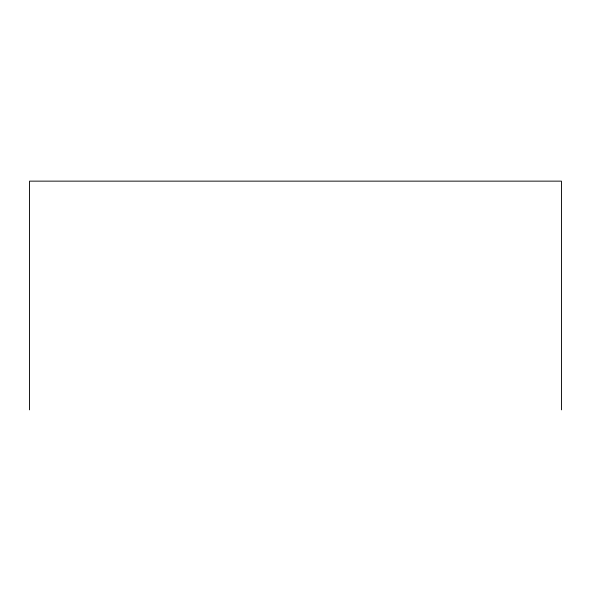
<?xml version="1.0" encoding="UTF-8"?>
<svg xmlns="http://www.w3.org/2000/svg" width="591" height="591" viewBox="0 0 591 591"><rect width="100%" height="100%" fill="white"/><g stroke="black" fill="none" stroke-linecap="round" stroke-linejoin="round"><path stroke-width="0.89" d="M561.45 409.858L561.45 181.142L29.55 181.142L29.55 409.858"/></g></svg>
